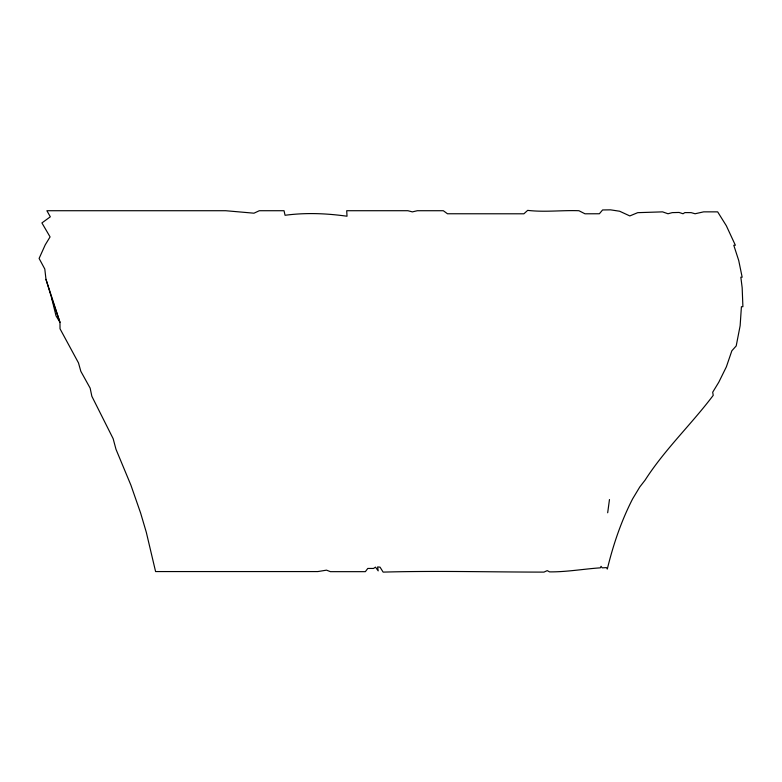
<?xml version="1.0" encoding="UTF-8"?>
<svg xmlns="http://www.w3.org/2000/svg" width="782" height="782" viewBox="0 0 782 782"><rect width="100%" height="100%" fill="white"/><g stroke="black" fill="none" stroke-linecap="round" stroke-linejoin="round"><path stroke-width="1.17" d="M607.682 512.777L609.471 499.542M51.602 297.874L59.97 322.311L60.028 328.792L78.483 362.887L80.829 371.313L90.155 388.146L91.856 396.288L113.155 438.692L116 449.337L130.926 485.211L140.613 513.021L146.302 532.278L155.589 571.564L317.766 571.574L326.524 570.156L330.434 571.662L365.37 571.662L367.775 568.446L373.503 568.465L375.497 567.155L378.185 570.87L377.628 566.94L380.042 567.155L383.131 572.111C436.737 570.625 490.334 572.101 543.989 572.101L547.234 570.625L549.531 571.877C566.559 572.043 583.665 568.973 600.4 567.83L601.045 566.305L602.208 567.859L606.5 567.615L607.301 569.081C613.176 544.868 621.231 521.066 632.609 498.887L639.813 486.922L645.082 480.148C664.71 449.503 691.376 424.323 713.223 395.36L712.695 392.222L718.775 382.242L726.37 366.836L731.844 350.795L736.204 345.927L740.134 325.732L741.414 306.72L742.9 306.71L742.167 287.708L740.837 277.19L742.157 277.209L738.726 260.523L733.78 245.265L735.363 245.235L726.341 225.763L717.661 211.863L703.673 211.854L695.09 213.76L691.141 212.636L684.846 212.596L683.038 213.76L679.059 212.45L672.237 212.626L668.014 213.76L662.549 211.863L637.711 212.665L629.823 215.93L619.627 211.228L610.547 209.85L602.59 209.957L599.383 213.76L584.995 213.799L578.924 210.72C561.799 210.114 544.771 212.372 527.674 210.368L523.891 213.799L447.47 213.76L443.316 210.72L417.353 210.72L412.349 211.883L407.881 210.71L346.709 210.72L347.022 216.223C326.612 213.388 305.782 212.489 285.059 215.285L284.032 210.72L259.311 210.72L253.974 213.193L225.695 210.72L46.891 210.72L50.322 216.81L41.915 222.929L50.077 236.907L45.248 244.815L39.1 258.451L44.799 269.018L45.982 279.37L51.602 297.874L56.021 315.84L59.97 322.311L45.982 279.37"/></g></svg>
